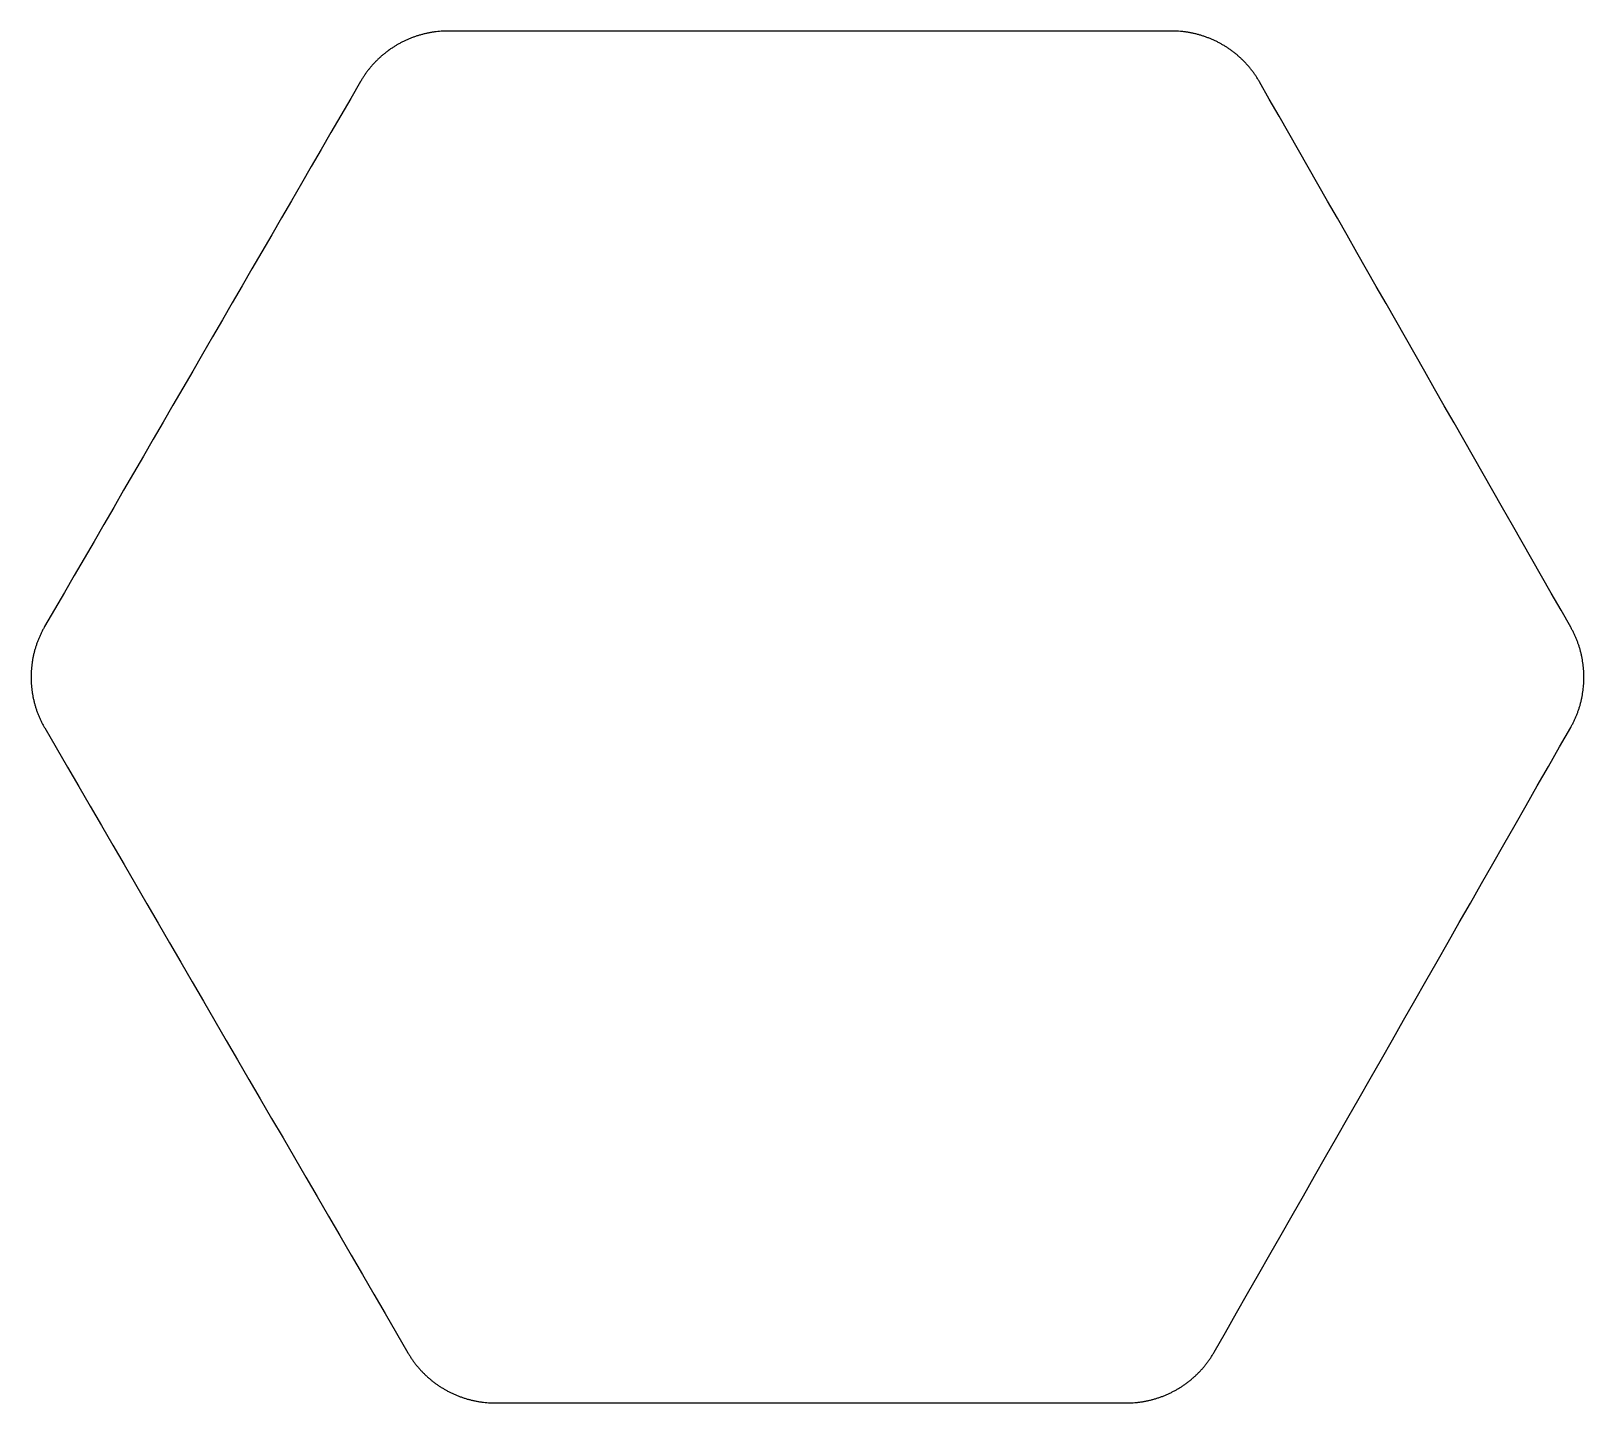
# Model space of a CAD drawing. Extents: x 25 to 75, y -72.1 to -27.9.
import ezdxf

# ---------------------------------------------------------------- set-up
doc = ezdxf.new("R2010")
doc.units = 0
doc.layers.add('LAYER_1', color=7, linetype='CONTINUOUS')

msp = doc.modelspace()

# ---------------------------------------------------------------- linework, layer by layer
at = {"layer": 'LAYER_1'}
msp.add_open_spline([(60.272, -72.084), (60.272, -72.084), (59.637, -72.084), (59.637, -72.084), (59.637, -72.084), (59.001, -72.084), (59.001, -72.084), (59.001, -72.084), (58.366, -72.084), (58.366, -72.084), (58.366, -72.084), (57.731, -72.084), (57.731, -72.084), (57.731, -72.084), (57.095, -72.084), (57.095, -72.084), (57.095, -72.084), (56.46, -72.084), (56.46, -72.084), (56.46, -72.084), (55.825, -72.084), (55.825, -72.084), (55.825, -72.084), (55.189, -72.084), (55.189, -72.084), (55.189, -72.084), (54.554, -72.084), (54.554, -72.084), (54.554, -72.084), (53.919, -72.084), (53.919, -72.084), (53.919, -72.084), (53.283, -72.084), (53.283, -72.084), (53.283, -72.084), (52.648, -72.084), (52.648, -72.084), (52.648, -72.084), (52.013, -72.084), (52.013, -72.084), (52.013, -72.084), (51.377, -72.084), (51.377, -72.084), (51.377, -72.084), (50.742, -72.084), (50.742, -72.084), (50.742, -72.084), (50.107, -72.084), (50.107, -72.084), (50.107, -72.084), (49.471, -72.084), (49.471, -72.084), (49.471, -72.084), (48.836, -72.084), (48.836, -72.084), (48.836, -72.084), (48.201, -72.084), (48.201, -72.084), (48.201, -72.084), (47.565, -72.084), (47.565, -72.084), (47.565, -72.084), (46.93, -72.084), (46.93, -72.084), (46.93, -72.084), (46.295, -72.084), (46.295, -72.084), (46.295, -72.084), (45.659, -72.084), (45.659, -72.084), (45.659, -72.084), (45.024, -72.084), (45.024, -72.084), (45.024, -72.084), (44.389, -72.084), (44.389, -72.084), (44.389, -72.084), (43.753, -72.084), (43.753, -72.084), (43.753, -72.084), (43.118, -72.084), (43.118, -72.084), (43.118, -72.084), (42.483, -72.084), (42.483, -72.084), (42.483, -72.084), (41.847, -72.084), (41.847, -72.084), (41.847, -72.084), (41.212, -72.084), (41.212, -72.084), (41.212, -72.084), (40.577, -72.084), (40.577, -72.084), (40.577, -72.084), (39.941, -72.084), (39.941, -72.084), (39.905, -72.084), (39.869, -72.084), (39.834, -72.083), (39.798, -72.081), (39.762, -72.08), (39.726, -72.077), (39.69, -72.075), (39.655, -72.072), (39.619, -72.068), (39.584, -72.065), (39.548, -72.061), (39.513, -72.056), (39.478, -72.051), (39.443, -72.046), (39.408, -72.04), (39.373, -72.034), (39.338, -72.028), (39.303, -72.021), (39.269, -72.014), (39.234, -72.006), (39.2, -71.998), (39.165, -71.99), (39.131, -71.981), (39.097, -71.972), (39.063, -71.963), (39.029, -71.953), (38.996, -71.943), (38.962, -71.932), (38.928, -71.922), (38.895, -71.91), (38.862, -71.899), (38.829, -71.887), (38.796, -71.875), (38.763, -71.862), (38.731, -71.849), (38.698, -71.836), (38.666, -71.822), (38.634, -71.808), (38.602, -71.794), (38.57, -71.779), (38.538, -71.764), (38.507, -71.749), (38.475, -71.733), (38.444, -71.717), (38.413, -71.701), (38.382, -71.684), (38.351, -71.667), (38.321, -71.65), (38.291, -71.632), (38.261, -71.614), (38.231, -71.596), (38.201, -71.578), (38.171, -71.559), (38.142, -71.539), (38.113, -71.52), (38.084, -71.5), (38.056, -71.48), (38.027, -71.459), (37.999, -71.439), (37.971, -71.417), (37.943, -71.396), (37.915, -71.374), (37.888, -71.352), (37.861, -71.33), (37.834, -71.307), (37.807, -71.284), (37.781, -71.261), (37.755, -71.238), (37.729, -71.214), (37.703, -71.19), (37.678, -71.166), (37.652, -71.141), (37.627, -71.116), (37.603, -71.091), (37.578, -71.065), (37.554, -71.04), (37.53, -71.013), (37.507, -70.987), (37.483, -70.96), (37.46, -70.934), (37.438, -70.906), (37.415, -70.879), (37.393, -70.851), (37.371, -70.823), (37.349, -70.795), (37.328, -70.767), (37.307, -70.738), (37.286, -70.709), (37.265, -70.68), (37.245, -70.65), (37.225, -70.62), (37.206, -70.59), (37.187, -70.56), (37.168, -70.529), (37.149, -70.499), (37.131, -70.467), (37.131, -70.467), (36.766, -69.839), (36.766, -69.839), (36.766, -69.839), (36.4, -69.21), (36.4, -69.21), (36.4, -69.21), (36.035, -68.582), (36.035, -68.582), (36.035, -68.582), (35.669, -67.953), (35.669, -67.953), (35.669, -67.953), (35.304, -67.324), (35.304, -67.324), (35.304, -67.324), (34.939, -66.696), (34.939, -66.696), (34.939, -66.696), (34.573, -66.067), (34.573, -66.067), (34.573, -66.067), (34.208, -65.439), (34.208, -65.439), (34.208, -65.439), (33.842, -64.81), (33.842, -64.81), (33.842, -64.81), (33.477, -64.181), (33.477, -64.181), (33.477, -64.181), (33.112, -63.553), (33.112, -63.553), (33.112, -63.553), (32.746, -62.924), (32.746, -62.924), (32.746, -62.924), (32.381, -62.296), (32.381, -62.296), (32.381, -62.296), (32.015, -61.667), (32.015, -61.667), (32.015, -61.667), (31.65, -61.039), (31.65, -61.039), (31.65, -61.039), (31.285, -60.41), (31.285, -60.41), (31.285, -60.41), (30.919, -59.781), (30.919, -59.781), (30.919, -59.781), (30.554, -59.153), (30.554, -59.153), (30.554, -59.153), (30.189, -58.524), (30.189, -58.524), (30.189, -58.524), (29.823, -57.896), (29.823, -57.896), (29.823, -57.896), (29.458, -57.267), (29.458, -57.267), (29.458, -57.267), (29.092, -56.638), (29.092, -56.638), (29.092, -56.638), (28.727, -56.01), (28.727, -56.01), (28.727, -56.01), (28.362, -55.381), (28.362, -55.381), (28.362, -55.381), (27.996, -54.753), (27.996, -54.753), (27.996, -54.753), (27.631, -54.124), (27.631, -54.124), (27.631, -54.124), (27.265, -53.496), (27.265, -53.496), (27.265, -53.496), (26.9, -52.867), (26.9, -52.867), (26.9, -52.867), (26.535, -52.238), (26.535, -52.238), (26.535, -52.238), (26.169, -51.61), (26.169, -51.61), (26.169, -51.61), (25.804, -50.981), (25.804, -50.981), (25.804, -50.981), (25.438, -50.353), (25.438, -50.353), (25.42, -50.321), (25.402, -50.289), (25.385, -50.258), (25.368, -50.226), (25.352, -50.194), (25.336, -50.161), (25.32, -50.129), (25.304, -50.096), (25.289, -50.064), (25.274, -50.031), (25.26, -49.998), (25.246, -49.965), (25.233, -49.932), (25.22, -49.898), (25.207, -49.865), (25.194, -49.831), (25.182, -49.798), (25.171, -49.764), (25.16, -49.73), (25.149, -49.696), (25.138, -49.662), (25.128, -49.628), (25.118, -49.594), (25.109, -49.56), (25.1, -49.525), (25.092, -49.491), (25.084, -49.456), (25.076, -49.422), (25.068, -49.387), (25.061, -49.353), (25.054, -49.318), (25.048, -49.283), (25.042, -49.248), (25.037, -49.213), (25.031, -49.178), (25.027, -49.143), (25.022, -49.108), (25.018, -49.073), (25.015, -49.038), (25.011, -49.003), (25.008, -48.968), (25.006, -48.933), (25.004, -48.897), (25.002, -48.862), (25.001, -48.827), (25, -48.792), (24.999, -48.756), (24.999, -48.721), (24.999, -48.686), (25, -48.65), (25.001, -48.615), (25.002, -48.58), (25.004, -48.545), (25.006, -48.51), (25.008, -48.474), (25.011, -48.439), (25.014, -48.404), (25.018, -48.369), (25.022, -48.334), (25.026, -48.299), (25.031, -48.264), (25.036, -48.229), (25.042, -48.194), (25.047, -48.159), (25.054, -48.124), (25.06, -48.089), (25.067, -48.055), (25.075, -48.02), (25.083, -47.985), (25.091, -47.951), (25.099, -47.916), (25.108, -47.882), (25.117, -47.848), (25.127, -47.814), (25.137, -47.78), (25.148, -47.745), (25.158, -47.712), (25.17, -47.678), (25.181, -47.644), (25.193, -47.61), (25.206, -47.577), (25.218, -47.543), (25.231, -47.51), (25.245, -47.477), (25.259, -47.444), (25.273, -47.411), (25.288, -47.378), (25.302, -47.345), (25.318, -47.313), (25.334, -47.28), (25.35, -47.248), (25.366, -47.216), (25.383, -47.184), (25.4, -47.152), (25.418, -47.12), (25.436, -47.089), (25.436, -47.089), (25.754, -46.54), (25.754, -46.54), (25.754, -46.54), (26.072, -45.992), (26.072, -45.992), (26.072, -45.992), (26.39, -45.443), (26.39, -45.443), (26.39, -45.443), (26.708, -44.895), (26.708, -44.895), (26.708, -44.895), (27.026, -44.346), (27.026, -44.346), (27.026, -44.346), (27.344, -43.797), (27.344, -43.797), (27.344, -43.797), (27.662, -43.249), (27.662, -43.249), (27.662, -43.249), (27.98, -42.7), (27.98, -42.7), (27.98, -42.7), (28.298, -42.152), (28.298, -42.152), (28.298, -42.152), (28.616, -41.603), (28.616, -41.603), (28.616, -41.603), (28.933, -41.055), (28.933, -41.055), (28.933, -41.055), (29.251, -40.506), (29.251, -40.506), (29.251, -40.506), (29.569, -39.957), (29.569, -39.957), (29.569, -39.957), (29.887, -39.409), (29.887, -39.409), (29.887, -39.409), (30.205, -38.86), (30.205, -38.86), (30.205, -38.86), (30.523, -38.312), (30.523, -38.312), (30.523, -38.312), (30.841, -37.763), (30.841, -37.763), (30.841, -37.763), (31.159, -37.215), (31.159, -37.215), (31.159, -37.215), (31.477, -36.666), (31.477, -36.666), (31.477, -36.666), (31.795, -36.118), (31.795, -36.118), (31.795, -36.118), (32.113, -35.569), (32.113, -35.569), (32.113, -35.569), (32.431, -35.02), (32.431, -35.02), (32.431, -35.02), (32.748, -34.472), (32.748, -34.472), (32.748, -34.472), (33.066, -33.923), (33.066, -33.923), (33.066, -33.923), (33.384, -33.375), (33.384, -33.375), (33.384, -33.375), (33.702, -32.826), (33.702, -32.826), (33.702, -32.826), (34.02, -32.278), (34.02, -32.278), (34.02, -32.278), (34.338, -31.729), (34.338, -31.729), (34.338, -31.729), (34.656, -31.18), (34.656, -31.18), (34.656, -31.18), (34.974, -30.632), (34.974, -30.632), (34.974, -30.632), (35.292, -30.083), (35.292, -30.083), (35.292, -30.083), (35.61, -29.535), (35.61, -29.535), (35.628, -29.504), (35.646, -29.473), (35.666, -29.442), (35.685, -29.412), (35.704, -29.382), (35.724, -29.352), (35.744, -29.322), (35.765, -29.293), (35.786, -29.264), (35.806, -29.235), (35.828, -29.206), (35.85, -29.178), (35.871, -29.15), (35.894, -29.122), (35.916, -29.095), (35.939, -29.067), (35.962, -29.04), (35.986, -29.014), (36.009, -28.987), (36.033, -28.961), (36.057, -28.936), (36.081, -28.91), (36.106, -28.885), (36.131, -28.86), (36.156, -28.835), (36.182, -28.81), (36.208, -28.786), (36.233, -28.762), (36.26, -28.739), (36.286, -28.716), (36.313, -28.693), (36.34, -28.67), (36.367, -28.648), (36.394, -28.626), (36.422, -28.604), (36.45, -28.583), (36.478, -28.561), (36.506, -28.54), (36.535, -28.52), (36.563, -28.5), (36.592, -28.48), (36.621, -28.46), (36.65, -28.441), (36.68, -28.422), (36.71, -28.403), (36.74, -28.385), (36.77, -28.367), (36.8, -28.349), (36.831, -28.332), (36.861, -28.315), (36.892, -28.298), (36.923, -28.282), (36.954, -28.266), (36.986, -28.25), (37.017, -28.235), (37.049, -28.22), (37.081, -28.205), (37.113, -28.191), (37.145, -28.177), (37.178, -28.163), (37.21, -28.15), (37.243, -28.137), (37.276, -28.124), (37.308, -28.112), (37.342, -28.1), (37.375, -28.089), (37.408, -28.077), (37.442, -28.066), (37.475, -28.056), (37.509, -28.046), (37.543, -28.036), (37.577, -28.027), (37.611, -28.017), (37.645, -28.009), (37.68, -28.001), (37.714, -27.992), (37.749, -27.985), (37.783, -27.978), (37.818, -27.971), (37.853, -27.964), (37.888, -27.959), (37.923, -27.953), (37.958, -27.947), (37.994, -27.943), (38.029, -27.938), (38.064, -27.934), (38.1, -27.93), (38.135, -27.927), (38.171, -27.924), (38.207, -27.921), (38.243, -27.919), (38.278, -27.917), (38.314, -27.916), (38.35, -27.915), (38.386, -27.914), (38.422, -27.914), (38.422, -27.914), (39.151, -27.914), (39.151, -27.914), (39.151, -27.914), (39.879, -27.914), (39.879, -27.914), (39.879, -27.914), (40.608, -27.914), (40.608, -27.914), (40.608, -27.914), (41.336, -27.914), (41.336, -27.914), (41.336, -27.914), (42.065, -27.914), (42.065, -27.914), (42.065, -27.914), (42.793, -27.914), (42.793, -27.914), (42.793, -27.914), (43.522, -27.914), (43.522, -27.914), (43.522, -27.914), (44.25, -27.914), (44.25, -27.914), (44.25, -27.914), (44.978, -27.914), (44.978, -27.914), (44.978, -27.914), (45.707, -27.914), (45.707, -27.914), (45.707, -27.914), (46.435, -27.914), (46.435, -27.914), (46.435, -27.914), (47.164, -27.914), (47.164, -27.914), (47.164, -27.914), (47.892, -27.914), (47.892, -27.914), (47.892, -27.914), (48.621, -27.914), (48.621, -27.914), (48.621, -27.914), (49.349, -27.914), (49.349, -27.914), (49.349, -27.914), (50.078, -27.914), (50.078, -27.914), (50.078, -27.914), (50.806, -27.914), (50.806, -27.914), (50.806, -27.914), (51.534, -27.914), (51.534, -27.914), (51.534, -27.914), (52.263, -27.914), (52.263, -27.914), (52.263, -27.914), (52.991, -27.914), (52.991, -27.914), (52.991, -27.914), (53.72, -27.914), (53.72, -27.914), (53.72, -27.914), (54.448, -27.914), (54.448, -27.914), (54.448, -27.914), (55.177, -27.914), (55.177, -27.914), (55.177, -27.914), (55.905, -27.914), (55.905, -27.914), (55.905, -27.914), (56.633, -27.914), (56.633, -27.914), (56.633, -27.914), (57.362, -27.914), (57.362, -27.914), (57.362, -27.914), (58.09, -27.914), (58.09, -27.914), (58.09, -27.914), (58.819, -27.914), (58.819, -27.914), (58.819, -27.914), (59.547, -27.914), (59.547, -27.914), (59.547, -27.914), (60.276, -27.914), (60.276, -27.914), (60.276, -27.914), (61.004, -27.914), (61.004, -27.914), (61.004, -27.914), (61.733, -27.914), (61.733, -27.914), (61.769, -27.914), (61.805, -27.915), (61.841, -27.916), (61.878, -27.917), (61.914, -27.919), (61.95, -27.921), (61.986, -27.924), (62.022, -27.927), (62.058, -27.93), (62.093, -27.934), (62.129, -27.938), (62.165, -27.943), (62.2, -27.948), (62.235, -27.953), (62.271, -27.959), (62.306, -27.965), (62.341, -27.972), (62.376, -27.979), (62.411, -27.986), (62.446, -27.993), (62.48, -28.002), (62.515, -28.01), (62.55, -28.019), (62.584, -28.028), (62.618, -28.037), (62.652, -28.047), (62.686, -28.058), (62.72, -28.068), (62.754, -28.079), (62.787, -28.091), (62.821, -28.102), (62.854, -28.114), (62.887, -28.127), (62.92, -28.139), (62.953, -28.152), (62.985, -28.166), (63.018, -28.18), (63.05, -28.194), (63.083, -28.209), (63.115, -28.223), (63.146, -28.239), (63.178, -28.254), (63.21, -28.27), (63.241, -28.286), (63.272, -28.303), (63.303, -28.32), (63.334, -28.337), (63.364, -28.355), (63.395, -28.372), (63.425, -28.391), (63.455, -28.409), (63.485, -28.428), (63.515, -28.447), (63.544, -28.467), (63.573, -28.486), (63.602, -28.507), (63.631, -28.527), (63.66, -28.548), (63.688, -28.569), (63.716, -28.59), (63.744, -28.612), (63.772, -28.634), (63.799, -28.656), (63.826, -28.679), (63.853, -28.702), (63.88, -28.725), (63.907, -28.749), (63.933, -28.772), (63.959, -28.797), (63.985, -28.821), (64.01, -28.846), (64.035, -28.871), (64.06, -28.896), (64.085, -28.922), (64.109, -28.948), (64.134, -28.974), (64.157, -29), (64.181, -29.027), (64.204, -29.054), (64.227, -29.081), (64.25, -29.109), (64.273, -29.136), (64.295, -29.164), (64.317, -29.193), (64.339, -29.221), (64.36, -29.25), (64.381, -29.28), (64.402, -29.309), (64.422, -29.339), (64.442, -29.369), (64.462, -29.399), (64.481, -29.429), (64.5, -29.46), (64.519, -29.491), (64.538, -29.522), (64.556, -29.554), (64.556, -29.554), (64.869, -30.102), (64.869, -30.102), (64.869, -30.102), (65.182, -30.651), (65.182, -30.651), (65.182, -30.651), (65.495, -31.2), (65.495, -31.2), (65.495, -31.2), (65.808, -31.748), (65.808, -31.748), (65.808, -31.748), (66.121, -32.297), (66.121, -32.297), (66.121, -32.297), (66.434, -32.845), (66.434, -32.845), (66.434, -32.845), (66.747, -33.394), (66.747, -33.394), (66.747, -33.394), (67.06, -33.943), (67.06, -33.943), (67.06, -33.943), (67.374, -34.491), (67.374, -34.491), (67.374, -34.491), (67.687, -35.04), (67.687, -35.04), (67.687, -35.04), (68, -35.589), (68, -35.589), (68, -35.589), (68.313, -36.137), (68.313, -36.137), (68.313, -36.137), (68.626, -36.686), (68.626, -36.686), (68.626, -36.686), (68.939, -37.235), (68.939, -37.235), (68.939, -37.235), (69.252, -37.783), (69.252, -37.783), (69.252, -37.783), (69.565, -38.332), (69.565, -38.332), (69.565, -38.332), (69.878, -38.88), (69.878, -38.88), (69.878, -38.88), (70.191, -39.429), (70.191, -39.429), (70.191, -39.429), (70.504, -39.978), (70.504, -39.978), (70.504, -39.978), (70.817, -40.526), (70.817, -40.526), (70.817, -40.526), (71.13, -41.075), (71.13, -41.075), (71.13, -41.075), (71.443, -41.624), (71.443, -41.624), (71.443, -41.624), (71.756, -42.172), (71.756, -42.172), (71.756, -42.172), (72.069, -42.721), (72.069, -42.721), (72.069, -42.721), (72.382, -43.269), (72.382, -43.269), (72.382, -43.269), (72.696, -43.818), (72.696, -43.818), (72.696, -43.818), (73.009, -44.367), (73.009, -44.367), (73.009, -44.367), (73.322, -44.915), (73.322, -44.915), (73.322, -44.915), (73.635, -45.464), (73.635, -45.464), (73.635, -45.464), (73.948, -46.013), (73.948, -46.013), (73.948, -46.013), (74.261, -46.561), (74.261, -46.561), (74.261, -46.561), (74.574, -47.11), (74.574, -47.11), (74.592, -47.141), (74.609, -47.172), (74.625, -47.204), (74.642, -47.235), (74.658, -47.267), (74.674, -47.299), (74.689, -47.331), (74.704, -47.363), (74.718, -47.395), (74.733, -47.428), (74.747, -47.46), (74.76, -47.493), (74.773, -47.526), (74.786, -47.558), (74.798, -47.592), (74.81, -47.625), (74.822, -47.658), (74.833, -47.691), (74.844, -47.724), (74.855, -47.758), (74.865, -47.792), (74.875, -47.825), (74.884, -47.859), (74.893, -47.893), (74.902, -47.927), (74.91, -47.961), (74.918, -47.995), (74.926, -48.029), (74.933, -48.063), (74.939, -48.097), (74.946, -48.132), (74.952, -48.166), (74.958, -48.201), (74.963, -48.235), (74.968, -48.27), (74.973, -48.304), (74.977, -48.339), (74.981, -48.373), (74.984, -48.408), (74.988, -48.443), (74.99, -48.478), (74.993, -48.512), (74.995, -48.547), (74.996, -48.582), (74.998, -48.617), (74.999, -48.651), (74.999, -48.686), (74.999, -48.721), (74.999, -48.756), (74.999, -48.791), (74.998, -48.826), (74.996, -48.86), (74.995, -48.895), (74.993, -48.93), (74.99, -48.965), (74.988, -48.999), (74.984, -49.034), (74.981, -49.069), (74.977, -49.103), (74.973, -49.138), (74.968, -49.173), (74.963, -49.207), (74.958, -49.242), (74.952, -49.276), (74.946, -49.31), (74.939, -49.345), (74.933, -49.379), (74.925, -49.413), (74.918, -49.447), (74.91, -49.481), (74.902, -49.515), (74.893, -49.549), (74.884, -49.583), (74.875, -49.617), (74.865, -49.651), (74.855, -49.684), (74.844, -49.718), (74.833, -49.751), (74.822, -49.784), (74.81, -49.818), (74.798, -49.851), (74.786, -49.884), (74.773, -49.917), (74.76, -49.949), (74.747, -49.982), (74.733, -50.014), (74.718, -50.047), (74.704, -50.079), (74.689, -50.111), (74.673, -50.143), (74.658, -50.175), (74.642, -50.207), (74.625, -50.238), (74.609, -50.27), (74.591, -50.301), (74.574, -50.332), (74.574, -50.332), (74.215, -50.961), (74.215, -50.961), (74.215, -50.961), (73.856, -51.589), (73.856, -51.589), (73.856, -51.589), (73.498, -52.218), (73.498, -52.218), (73.498, -52.218), (73.139, -52.846), (73.139, -52.846), (73.139, -52.846), (72.78, -53.475), (72.78, -53.475), (72.78, -53.475), (72.421, -54.103), (72.421, -54.103), (72.421, -54.103), (72.063, -54.732), (72.063, -54.732), (72.063, -54.732), (71.704, -55.36), (71.704, -55.36), (71.704, -55.36), (71.345, -55.989), (71.345, -55.989), (71.345, -55.989), (70.987, -56.618), (70.987, -56.618), (70.987, -56.618), (70.628, -57.246), (70.628, -57.246), (70.628, -57.246), (70.269, -57.875), (70.269, -57.875), (70.269, -57.875), (69.911, -58.503), (69.911, -58.503), (69.911, -58.503), (69.552, -59.132), (69.552, -59.132), (69.552, -59.132), (69.193, -59.76), (69.193, -59.76), (69.193, -59.76), (68.834, -60.389), (68.834, -60.389), (68.834, -60.389), (68.476, -61.017), (68.476, -61.017), (68.476, -61.017), (68.117, -61.646), (68.117, -61.646), (68.117, -61.646), (67.758, -62.274), (67.758, -62.274), (67.758, -62.274), (67.4, -62.903), (67.4, -62.903), (67.4, -62.903), (67.041, -63.531), (67.041, -63.531), (67.041, -63.531), (66.682, -64.16), (66.682, -64.16), (66.682, -64.16), (66.324, -64.788), (66.324, -64.788), (66.324, -64.788), (65.965, -65.417), (65.965, -65.417), (65.965, -65.417), (65.606, -66.045), (65.606, -66.045), (65.606, -66.045), (65.247, -66.674), (65.247, -66.674), (65.247, -66.674), (64.889, -67.302), (64.889, -67.302), (64.889, -67.302), (64.53, -67.931), (64.53, -67.931), (64.53, -67.931), (64.171, -68.559), (64.171, -68.559), (64.171, -68.559), (63.813, -69.188), (63.813, -69.188), (63.813, -69.188), (63.454, -69.817), (63.454, -69.817), (63.454, -69.817), (63.095, -70.445), (63.095, -70.445), (63.077, -70.477), (63.059, -70.508), (63.04, -70.539), (63.021, -70.57), (63.001, -70.6), (62.981, -70.63), (62.961, -70.66), (62.941, -70.69), (62.92, -70.719), (62.899, -70.748), (62.878, -70.777), (62.856, -70.806), (62.834, -70.834), (62.812, -70.862), (62.789, -70.89), (62.767, -70.918), (62.744, -70.945), (62.72, -70.972), (62.697, -70.999), (62.673, -71.025), (62.648, -71.051), (62.624, -71.077), (62.599, -71.103), (62.574, -71.128), (62.549, -71.153), (62.524, -71.178), (62.498, -71.202), (62.472, -71.226), (62.446, -71.25), (62.419, -71.273), (62.393, -71.297), (62.366, -71.32), (62.338, -71.342), (62.311, -71.365), (62.283, -71.387), (62.255, -71.408), (62.227, -71.43), (62.199, -71.451), (62.17, -71.471), (62.142, -71.492), (62.113, -71.512), (62.083, -71.532), (62.054, -71.551), (62.024, -71.571), (61.994, -71.589), (61.965, -71.608), (61.934, -71.626), (61.904, -71.644), (61.873, -71.662), (61.842, -71.679), (61.811, -71.696), (61.78, -71.712), (61.749, -71.728), (61.717, -71.744), (61.686, -71.76), (61.654, -71.775), (61.622, -71.79), (61.59, -71.804), (61.557, -71.819), (61.525, -71.832), (61.492, -71.846), (61.459, -71.859), (61.426, -71.872), (61.393, -71.884), (61.36, -71.896), (61.326, -71.908), (61.293, -71.919), (61.259, -71.93), (61.225, -71.941), (61.191, -71.951), (61.157, -71.961), (61.123, -71.97), (61.089, -71.98), (61.054, -71.989), (61.02, -71.997), (60.985, -72.005), (60.95, -72.013), (60.915, -72.02), (60.88, -72.027), (60.845, -72.033), (60.81, -72.039), (60.775, -72.045), (60.739, -72.051), (60.704, -72.055), (60.668, -72.06), (60.633, -72.064), (60.597, -72.068), (60.561, -72.072), (60.525, -72.075), (60.489, -72.077), (60.453, -72.08), (60.417, -72.081), (60.381, -72.083), (60.345, -72.084), (60.308, -72.084), (60.272, -72.084)], degree=3, knots=[0, 0, 0, 0, 1, 1, 1, 2, 2, 2, 3, 3, 3, 4, 4, 4, 5, 5, 5, 6, 6, 6, 7, 7, 7, 8, 8, 8, 9, 9, 9, 10, 10, 10, 11, 11, 11, 12, 12, 12, 13, 13, 13, 14, 14, 14, 15, 15, 15, 16, 16, 16, 17, 17, 17, 18, 18, 18, 19, 19, 19, 20, 20, 20, 21, 21, 21, 22, 22, 22, 23, 23, 23, 24, 24, 24, 25, 25, 25, 26, 26, 26, 27, 27, 27, 28, 28, 28, 29, 29, 29, 30, 30, 30, 31, 31, 31, 32, 32, 32, 33, 33, 33, 34, 34, 34, 35, 35, 35, 36, 36, 36, 37, 37, 37, 38, 38, 38, 39, 39, 39, 40, 40, 40, 41, 41, 41, 42, 42, 42, 43, 43, 43, 44, 44, 44, 45, 45, 45, 46, 46, 46, 47, 47, 47, 48, 48, 48, 49, 49, 49, 50, 50, 50, 51, 51, 51, 52, 52, 52, 53, 53, 53, 54, 54, 54, 55, 55, 55, 56, 56, 56, 57, 57, 57, 58, 58, 58, 59, 59, 59, 60, 60, 60, 61, 61, 61, 62, 62, 62, 63, 63, 63, 64, 64, 64, 65, 65, 65, 66, 66, 66, 67, 67, 67, 68, 68, 68, 69, 69, 69, 70, 70, 70, 71, 71, 71, 72, 72, 72, 73, 73, 73, 74, 74, 74, 75, 75, 75, 76, 76, 76, 77, 77, 77, 78, 78, 78, 79, 79, 79, 80, 80, 80, 81, 81, 81, 82, 82, 82, 83, 83, 83, 84, 84, 84, 85, 85, 85, 86, 86, 86, 87, 87, 87, 88, 88, 88, 89, 89, 89, 90, 90, 90, 91, 91, 91, 92, 92, 92, 93, 93, 93, 94, 94, 94, 95, 95, 95, 96, 96, 96, 97, 97, 97, 98, 98, 98, 99, 99, 99, 100, 100, 100, 101, 101, 101, 102, 102, 102, 103, 103, 103, 104, 104, 104, 105, 105, 105, 106, 106, 106, 107, 107, 107, 108, 108, 108, 109, 109, 109, 110, 110, 110, 111, 111, 111, 112, 112, 112, 113, 113, 113, 114, 114, 114, 115, 115, 115, 116, 116, 116, 117, 117, 117, 118, 118, 118, 119, 119, 119, 120, 120, 120, 121, 121, 121, 122, 122, 122, 123, 123, 123, 124, 124, 124, 125, 125, 125, 126, 126, 126, 127, 127, 127, 128, 128, 128, 129, 129, 129, 130, 130, 130, 131, 131, 131, 132, 132, 132, 133, 133, 133, 134, 134, 134, 135, 135, 135, 136, 136, 136, 137, 137, 137, 138, 138, 138, 139, 139, 139, 140, 140, 140, 141, 141, 141, 142, 142, 142, 143, 143, 143, 144, 144, 144, 145, 145, 145, 146, 146, 146, 147, 147, 147, 148, 148, 148, 149, 149, 149, 150, 150, 150, 151, 151, 151, 152, 152, 152, 153, 153, 153, 154, 154, 154, 155, 155, 155, 156, 156, 156, 157, 157, 157, 158, 158, 158, 159, 159, 159, 160, 160, 160, 161, 161, 161, 162, 162, 162, 163, 163, 163, 164, 164, 164, 165, 165, 165, 166, 166, 166, 167, 167, 167, 168, 168, 168, 169, 169, 169, 170, 170, 170, 171, 171, 171, 172, 172, 172, 173, 173, 173, 174, 174, 174, 175, 175, 175, 176, 176, 176, 177, 177, 177, 178, 178, 178, 179, 179, 179, 180, 180, 180, 181, 181, 181, 182, 182, 182, 183, 183, 183, 184, 184, 184, 185, 185, 185, 186, 186, 186, 187, 187, 187, 188, 188, 188, 189, 189, 189, 190, 190, 190, 191, 191, 191, 192, 192, 192, 193, 193, 193, 194, 194, 194, 195, 195, 195, 196, 196, 196, 197, 197, 197, 198, 198, 198, 199, 199, 199, 200, 200, 200, 201, 201, 201, 202, 202, 202, 203, 203, 203, 204, 204, 204, 205, 205, 205, 206, 206, 206, 207, 207, 207, 208, 208, 208, 209, 209, 209, 210, 210, 210, 211, 211, 211, 212, 212, 212, 213, 213, 213, 214, 214, 214, 215, 215, 215, 216, 216, 216, 217, 217, 217, 218, 218, 218, 219, 219, 219, 220, 220, 220, 221, 221, 221, 222, 222, 222, 223, 223, 223, 224, 224, 224, 225, 225, 225, 226, 226, 226, 227, 227, 227, 228, 228, 228, 229, 229, 229, 230, 230, 230, 231, 231, 231, 232, 232, 232, 233, 233, 233, 234, 234, 234, 235, 235, 235, 236, 236, 236, 237, 237, 237, 238, 238, 238, 239, 239, 239, 240, 240, 240, 241, 241, 241, 242, 242, 242, 243, 243, 243, 244, 244, 244, 245, 245, 245, 246, 246, 246, 247, 247, 247, 248, 248, 248, 249, 249, 249, 250, 250, 250, 251, 251, 251, 252, 252, 252, 253, 253, 253, 254, 254, 254, 255, 255, 255, 256, 256, 256, 257, 257, 257, 258, 258, 258, 259, 259, 259, 260, 260, 260, 261, 261, 261, 262, 262, 262, 263, 263, 263, 264, 264, 264, 265, 265, 265, 266, 266, 266, 267, 267, 267, 268, 268, 268, 269, 269, 269, 270, 270, 270, 271, 271, 271, 272, 272, 272, 273, 273, 273, 274, 274, 274, 275, 275, 275, 276, 276, 276, 277, 277, 277, 278, 278, 278, 279, 279, 279, 280, 280, 280, 281, 281, 281, 282, 282, 282, 283, 283, 283, 284, 284, 284, 285, 285, 285, 286, 286, 286, 287, 287, 287, 288, 288, 288, 289, 289, 289, 290, 290, 290, 291, 291, 291, 292, 292, 292, 293, 293, 293, 294, 294, 294, 295, 295, 295, 296, 296, 296, 297, 297, 297, 298, 298, 298, 299, 299, 299, 300, 300, 300, 301, 301, 301, 302, 302, 302, 303, 303, 303, 304, 304, 304, 305, 305, 305, 306, 306, 306, 307, 307, 307, 308, 308, 308, 309, 309, 309, 310, 310, 310, 311, 311, 311, 312, 312, 312, 313, 313, 313, 314, 314, 314, 315, 315, 315, 316, 316, 316, 317, 317, 317, 318, 318, 318, 319, 319, 319, 320, 320, 320, 321, 321, 321, 322, 322, 322, 323, 323, 323, 324, 324, 324, 325, 325, 325, 326, 326, 326, 327, 327, 327, 328, 328, 328, 329, 329, 329, 330, 330, 330, 331, 331, 331, 332, 332, 332, 333, 333, 333, 334, 334, 334, 335, 335, 335, 336, 336, 336, 337, 337, 337, 338, 338, 338, 339, 339, 339, 340, 340, 340, 341, 341, 341, 342, 342, 342, 343, 343, 343, 344, 344, 344, 345, 345, 345, 346, 346, 346, 347, 347, 347, 348, 348, 348, 349, 349, 349, 350, 350, 350, 351, 351, 351, 352, 352, 352, 353, 353, 353, 354, 354, 354, 355, 355, 355, 356, 356, 356, 357, 357, 357, 358, 358, 358, 359, 359, 359, 360, 360, 360, 361, 361, 361, 362, 362, 362, 363, 363, 363, 364, 364, 364, 365, 365, 365, 366, 366, 366, 367, 367, 367, 368, 368, 368, 369, 369, 369, 370, 370, 370, 371, 371, 371, 372, 372, 372, 373, 373, 373, 374, 374, 374, 375, 375, 375, 376, 376, 376, 377, 377, 377, 378, 378, 378, 379, 379, 379, 380, 380, 380, 381, 381, 381, 382, 382, 382, 383, 383, 383, 384, 384, 384, 384], dxfattribs=at)

doc.saveas('drawing.dxf')
